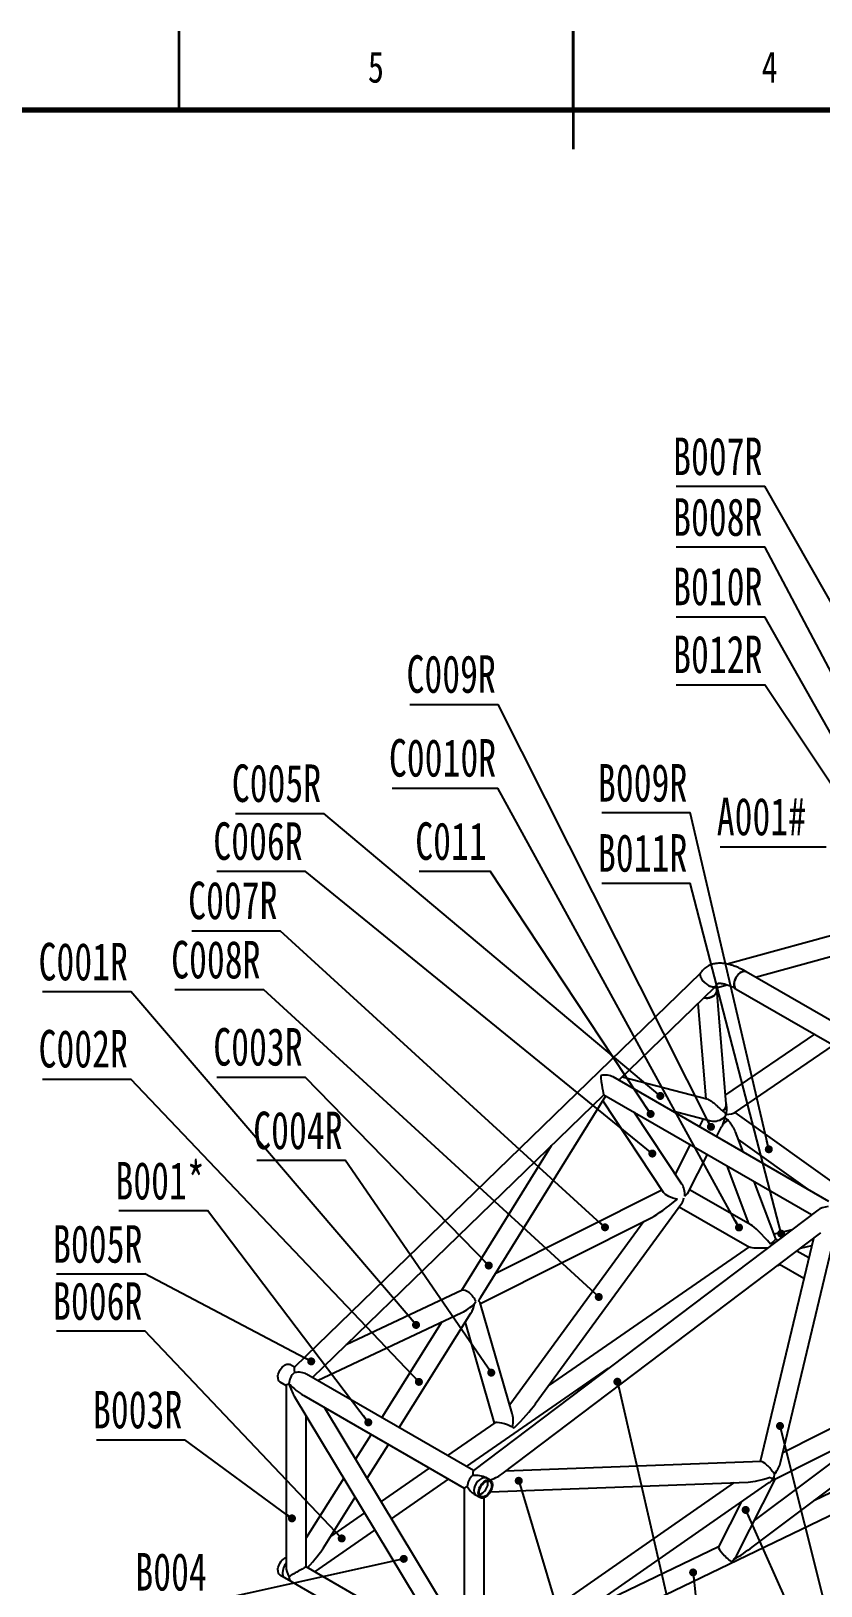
# Model space of a CAD drawing. Header units: millimetres. Extents: x 0 to 420, y 0 to 297.
# Drawn here: x 141.2 to 241.5, y 99.6 to 297 of the extents above; entities that cross this region are included whole.
import ezdxf

# ---------------------------------------------------------------- set-up
doc = ezdxf.new("R2010")
doc.units = ezdxf.units.MM
for name, color, linetype in [('A', 7, 'Continuous'), ('B', 7, 'Continuous'), ('C', 7, 'Continuous')]:
    doc.layers.add(name, color=color, linetype=linetype)
doc.styles.add('SLDTEXTSTYLE1', font='TXT', dxfattribs={"width": 0.7})
doc.styles.add('SLDTEXTSTYLE2', font='TXT', dxfattribs={"width": 0.75})
doc.dimstyles.new('SLDDIMSTYLE0', dxfattribs={"dimtxt": 0.18, "dimasz": 1.016, "dimexe": 0, "dimexo": 0.0625, "dimgap": 0, "dimtad": 0, "dimtih": 1, "dimtoh": 1, "dimdec": 0, "dimrnd": 1e-09, "dimzin": 0, "dimdsep": 46, "dimtxsty": 'Standard', "dimblk1": 'DOT', "dimblk2": 'DOT', "dimsah": 1, "dimcen": 0.09, "dimadec": 0, "dimazin": 0, "dimtfac": 1.016, "dimtdec": 0, "dimtofl": 0, "dimtmove": 0, "dimatfit": 3, "dimldrblk": 'DOT', "dimfxl": 0, "dimfrac": 2, "dimtolj": 1, "dimtzin": 0, "dimarcsym": 0})

# ---------------------------------------------------------------- blocks, each defined once
blk = doc.blocks.new('SW_NOTE_1')
at = {"layer": 'A', "color": 0}
blk.add_line((-13.45, 0), (0, 0), dxfattribs=at)
at = {"layer": 'A', "color": 0, "insert": (-13.88, 6.25), "char_height": 4.762, "attachment_point": 1, "style": 'SLDTEXTSTYLE1'}
blk.add_mtext('A001#', dxfattribs=at)
blk = doc.blocks.new('SW_NOTE_6')
at = {"layer": 'B', "color": 0}
blk.add_line((-11.23, 0), (0, 0), dxfattribs=at)
at = {"layer": 'B', "color": 0, "insert": (-11.68, 6.16), "char_height": 4.762, "attachment_point": 1, "style": 'SLDTEXTSTYLE1'}
blk.add_mtext('B001*', dxfattribs=at)
blk = doc.blocks.new('_DOT')
at = {"color": 0, "linetype": 'ByBlock', "lineweight": -2}
blk.add_line((-0.5, 0), (-1, 0), dxfattribs=at)
at = {"color": 0, "linetype": 'ByBlock', "const_width": 0.5}
blk.add_lwpolyline([(-0.25, 0, 1), (0.25, 0, 1)], format="xyb", close=True, dxfattribs=at)
blk = doc.blocks.new('SW_NOTE_8')
at = {"layer": 'B', "color": 0}
blk.add_line((-11.23, 0), (0, 0), dxfattribs=at)
at = {"layer": 'B', "color": 0, "insert": (-11.68, 6.21), "char_height": 4.762, "attachment_point": 1, "style": 'SLDTEXTSTYLE1'}
blk.add_mtext('B003R', dxfattribs=at)
blk = doc.blocks.new('SW_NOTE_9')
at = {"layer": 'B', "color": 0}
blk.add_line((-9.01, 0), (0, 0), dxfattribs=at)
at = {"layer": 'B', "color": 0, "insert": (-9.41, 6.21), "char_height": 4.762, "attachment_point": 1, "style": 'SLDTEXTSTYLE1'}
blk.add_mtext('B004', dxfattribs=at)
blk = doc.blocks.new('SW_NOTE_12')
at = {"layer": 'B', "color": 0}
blk.add_line((-11.23, 0), (0, 0), dxfattribs=at)
at = {"layer": 'B', "color": 0, "insert": (-11.67, 6.18), "char_height": 4.762, "attachment_point": 1, "style": 'SLDTEXTSTYLE1'}
blk.add_mtext('B005R', dxfattribs=at)
blk = doc.blocks.new('SW_NOTE_14')
at = {"layer": 'B', "color": 0}
blk.add_line((-11.23, 0), (0, 0), dxfattribs=at)
at = {"layer": 'B', "color": 0, "insert": (-11.67, 6.15), "char_height": 4.762, "attachment_point": 1, "style": 'SLDTEXTSTYLE1'}
blk.add_mtext('B006R', dxfattribs=at)
blk = doc.blocks.new('SW_NOTE_22')
at = {"layer": 'B', "color": 0}
blk.add_line((-11.23, 0), (0, 0), dxfattribs=at)
at = {"layer": 'B', "color": 0, "insert": (-11.63, 6.18), "char_height": 4.762, "attachment_point": 1, "style": 'SLDTEXTSTYLE1'}
blk.add_mtext('B007R', dxfattribs=at)
blk = doc.blocks.new('SW_NOTE_23')
at = {"layer": 'B', "color": 0}
blk.add_line((-11.23, 0), (0, 0), dxfattribs=at)
at = {"layer": 'B', "color": 0, "insert": (-11.63, 6.16), "char_height": 4.762, "attachment_point": 1, "style": 'SLDTEXTSTYLE1'}
blk.add_mtext('B008R', dxfattribs=at)
blk = doc.blocks.new('SW_NOTE_24')
at = {"layer": 'B', "color": 0}
blk.add_line((-11.23, 0), (0, 0), dxfattribs=at)
at = {"layer": 'B', "color": 0, "insert": (-11.63, 6.23), "char_height": 4.762, "attachment_point": 1, "style": 'SLDTEXTSTYLE1'}
blk.add_mtext('B010R', dxfattribs=at)
blk = doc.blocks.new('SW_NOTE_25')
at = {"layer": 'B', "color": 0}
blk.add_line((-11.23, 0), (0, 0), dxfattribs=at)
at = {"layer": 'B', "color": 0, "insert": (-11.71, 6.15), "char_height": 4.762, "attachment_point": 1, "style": 'SLDTEXTSTYLE1'}
blk.add_mtext('B009R', dxfattribs=at)
blk = doc.blocks.new('SW_NOTE_26')
at = {"layer": 'B', "color": 0}
blk.add_line((-11.23, 0), (0, 0), dxfattribs=at)
at = {"layer": 'B', "color": 0, "insert": (-11.71, 6.24), "char_height": 4.762, "attachment_point": 1, "style": 'SLDTEXTSTYLE1'}
blk.add_mtext('B011R', dxfattribs=at)
blk = doc.blocks.new('SW_NOTE_27')
at = {"layer": 'B', "color": 0}
blk.add_line((-11.23, 0), (0, 0), dxfattribs=at)
at = {"layer": 'B', "color": 0, "insert": (-11.63, 6.24), "char_height": 4.762, "attachment_point": 1, "style": 'SLDTEXTSTYLE1'}
blk.add_mtext('B012R', dxfattribs=at)
blk = doc.blocks.new('SW_NOTE_46')
at = {"layer": 'C', "color": 0}
blk.add_line((-11.23, 0), (0, 0), dxfattribs=at)
at = {"layer": 'C', "color": 0, "insert": (-11.73, 6.17), "char_height": 4.762, "attachment_point": 1, "style": 'SLDTEXTSTYLE1'}
blk.add_mtext('C001R', dxfattribs=at)
blk = doc.blocks.new('SW_NOTE_47')
at = {"layer": 'C', "color": 0}
blk.add_line((-11.23, 0), (0, 0), dxfattribs=at)
at = {"layer": 'C', "color": 0, "insert": (-11.73, 6.23), "char_height": 4.762, "attachment_point": 1, "style": 'SLDTEXTSTYLE1'}
blk.add_mtext('C002R', dxfattribs=at)
blk = doc.blocks.new('SW_NOTE_48')
at = {"layer": 'C', "color": 0}
blk.add_line((-11.23, 0), (0, 0), dxfattribs=at)
at = {"layer": 'C', "color": 0, "insert": (-11.67, 6.24), "char_height": 4.762, "attachment_point": 1, "style": 'SLDTEXTSTYLE1'}
blk.add_mtext('C003R', dxfattribs=at)
blk = doc.blocks.new('SW_NOTE_49')
at = {"layer": 'C', "color": 0}
blk.add_line((-11.23, 0), (0, 0), dxfattribs=at)
at = {"layer": 'C', "color": 0, "insert": (-11.69, 6.16), "char_height": 4.762, "attachment_point": 1, "style": 'SLDTEXTSTYLE1'}
blk.add_mtext('C004R', dxfattribs=at)
blk = doc.blocks.new('SW_NOTE_50')
at = {"layer": 'C', "color": 0}
blk.add_line((-11.23, 0), (0, 0), dxfattribs=at)
at = {"layer": 'C', "color": 0, "insert": (-11.69, 6.22), "char_height": 4.762, "attachment_point": 1, "style": 'SLDTEXTSTYLE1'}
blk.add_mtext('C005R', dxfattribs=at)
blk = doc.blocks.new('SW_NOTE_51')
at = {"layer": 'C', "color": 0}
blk.add_line((-11.23, 0), (0, 0), dxfattribs=at)
at = {"layer": 'C', "color": 0, "insert": (-11.67, 6.2), "char_height": 4.762, "attachment_point": 1, "style": 'SLDTEXTSTYLE1'}
blk.add_mtext('C006R', dxfattribs=at)
blk = doc.blocks.new('SW_NOTE_52')
at = {"layer": 'C', "color": 0}
blk.add_line((-11.23, 0), (0, 0), dxfattribs=at)
at = {"layer": 'C', "color": 0, "insert": (-11.67, 6.25), "char_height": 4.762, "attachment_point": 1, "style": 'SLDTEXTSTYLE1'}
blk.add_mtext('C007R', dxfattribs=at)
blk = doc.blocks.new('SW_NOTE_53')
at = {"layer": 'C', "color": 0}
blk.add_line((-11.23, 0), (0, 0), dxfattribs=at)
at = {"layer": 'C', "color": 0, "insert": (-11.7, 6.18), "char_height": 4.762, "attachment_point": 1, "style": 'SLDTEXTSTYLE1'}
blk.add_mtext('C008R', dxfattribs=at)
blk = doc.blocks.new('SW_NOTE_54')
at = {"layer": 'C', "color": 0}
blk.add_line((-11.23, 0), (0, 0), dxfattribs=at)
at = {"layer": 'C', "color": 0, "insert": (-11.64, 6.23), "char_height": 4.762, "attachment_point": 1, "style": 'SLDTEXTSTYLE1'}
blk.add_mtext('C009R', dxfattribs=at)
blk = doc.blocks.new('SW_NOTE_55')
at = {"layer": 'C', "color": 0}
blk.add_line((-13.45, 0), (0, 0), dxfattribs=at)
at = {"layer": 'C', "color": 0, "insert": (-13.84, 6.24), "char_height": 4.762, "attachment_point": 1, "style": 'SLDTEXTSTYLE1'}
blk.add_mtext('C0010R', dxfattribs=at)
blk = doc.blocks.new('SW_NOTE_56')
at = {"layer": 'C', "color": 0}
blk.add_line((-9.01, 0), (0, 0), dxfattribs=at)
at = {"layer": 'C', "color": 0, "insert": (-9.49, 6.2), "char_height": 4.762, "attachment_point": 1, "style": 'SLDTEXTSTYLE1'}
blk.add_mtext('C011', dxfattribs=at)

msp = doc.modelspace()

# ---------------------------------------------------------------- linework, layer by layer
at = {"color": 7, "linetype": 'Continuous', "lineweight": 35}
for p, q in [((160, 287), (160, 297)), ((210, 297), (210, 282)), ((210, 287), (210, 297))]:
    msp.add_line(p, q, dxfattribs=at)
at = {"color": 7, "linetype": 'Continuous', "lineweight": 70}
msp.add_line((10, 287), (410, 287), dxfattribs=at)
at = {"color": 7, "linetype": 'Continuous', "lineweight": 25}
for p, q in [((269.16, 189.38), (229.57, 178.55)), ((233.16, 176.9), (267.73, 186.36)), ((226.18, 177.38), (174.62, 127.36)), ((228.17, 175.53), (229.57, 175.92)), ((253.19, 165.34), (231.97, 177.58)), ((215.81, 163.79), (227.94, 175.55)), ((229.45, 160.78), (228.24, 175.34)), ((230.7, 175.38), (251.92, 163.14)), ((225.84, 173.52), (226.85, 161.43)), ((240.63, 169.65), (229.35, 161.95)), ((230.5, 159.65), (243.07, 168.24)), ((242.49, 148.39), (215.07, 164.22)), ((227.13, 161.36), (216.23, 164.19)), ((176.91, 126.05), (213.92, 161.95)), ((213.91, 161.95), (240.29, 146.73)), ((198.3, 136.24), (214.15, 161.81)), ((213.76, 161.18), (221.44, 149.6)), ((222.48, 159.94), (227.48, 158.64)), ((223.82, 150.61), (217.77, 159.73)), ((226.51, 158.89), (226.01, 157.9)), ((244.38, 149.82), (230.57, 159.7)), ((228.21, 156.63), (228.85, 157.88)), ((231.58, 154.69), (230.61, 157.26)), ((230.97, 156.29), (240.02, 149.81)), ((207.22, 155.45), (195.84, 137.1)), ((224.86, 155.63), (222.97, 151.89)), ((224.63, 149.54), (227.07, 154.36)), ((229.52, 152.94), (232.29, 145.61)), ((235.76, 143.64), (233, 150.94)), ((221.27, 149.86), (200.17, 139.27)), ((205.2, 122.7), (223.82, 148.18)), ((232.58, 145.45), (224.8, 149.88)), ((241.06, 147.31), (197.34, 114.23)), ((198.24, 135.45), (219.99, 146.38)), ((223.47, 147.71), (232.41, 142.62)), ((200.98, 113.81), (241.46, 144.43)), ((218.99, 145.88), (201.97, 122.58)), ((237.76, 144.81), (235.52, 144.27)), ((236.33, 115.25), (243.49, 145.22)), ((232.34, 142.66), (206.94, 125.07)), ((240.52, 143.72), (233.75, 115.38)), ((236.01, 143.49), (235.76, 143.64)), ((238.87, 142.47), (240.31, 142.82)), ((236.2, 140.45), (239.31, 138.66)), ((239.93, 141.23), (238.4, 142.11)), ((195.91, 137.13), (181.18, 130.19)), ((177.56, 125.67), (195.89, 134.32)), ((202.28, 121.49), (198.22, 135.52)), ((193.33, 133.11), (185.7, 120.97)), ((187.9, 119.7), (197.03, 134.21)), ((196.29, 133.04), (199.99, 120.27)), ((174.62, 127.37), (174.04, 127.7)), ((197.35, 114.24), (176.17, 126.47)), ((196.48, 114.75), (214.5, 127.22)), ((259.05, 127.77), (236.63, 116.51)), ((172.77, 125.5), (173.55, 125.05)), ((173.55, 125.05), (173.55, 102.02)), ((232.73, 104.52), (261.61, 126.16)), ((235.7, 113.2), (260.18, 125.5)), ((174.6, 123.68), (195.4, 89.16)), ((175.79, 123.76), (196.18, 111.99)), ((266.55, 122.9), (240.58, 110.4)), ((176.09, 102.05), (176.09, 121.22)), ((196.18, 92.8), (178.45, 122.23)), ((199.76, 87.93), (269.38, 121.44)), ((184.35, 118.82), (182.38, 115.7)), ((200.05, 120.3), (194.05, 116.15)), ((248.99, 119.88), (233.01, 107.9)), ((183.85, 113.26), (186.55, 117.55)), ((191.74, 114.55), (185.62, 110.31)), ((233.87, 115.39), (201.43, 114.15)), ((180.87, 113.29), (176.09, 105.69)), ((186.94, 108.13), (194.17, 113.15)), ((230.47, 112.72), (198.72, 90.66)), ((199.5, 113.01), (198.9, 113.35)), ((199.04, 113.27), (198.9, 113.35)), ((199.49, 111.53), (232.23, 112.78)), ((199.97, 88.44), (234.91, 112.71)), ((230.82, 103.58), (235.71, 113.2)), ((178.3, 104.44), (182.33, 110.85)), ((196.18, 111.99), (196.18, 89.92)), ((197.45, 111.26), (198.23, 110.81)), ((197.45, 111.26), (197.66, 111.14)), ((198.72, 89.52), (198.72, 110.8)), ((183.53, 108.87), (179.2, 105.87)), ((231.35, 110.23), (228.46, 104.55)), ((177.19, 101.39), (184.84, 106.69)), ((228.47, 104.57), (211.3, 96.31)), ((172.77, 101.01), (174.18, 100.19)), ((173.34, 100.68), (196.81, 87.13)), ((176.09, 102.02), (176.09, 102.02)), ((193.82, 91.79), (176.1, 102.02))]:
    msp.add_line(p, q, dxfattribs=at)
at = {"color": 7, "linetype": 'Continuous', "lineweight": 25, "flags": 128}
for points in [[(230.7, 175.38), (230.67, 175.41), (230.58, 175.5), (230.51, 175.61), (230.46, 175.76), (230.44, 175.92), (230.45, 176.1), (230.48, 176.29), (230.54, 176.49), (230.62, 176.68), (230.72, 176.87), (230.84, 177.05), (230.97, 177.21), (231.11, 177.35), (231.26, 177.47), (231.42, 177.56), (231.57, 177.62), (231.71, 177.64), (231.84, 177.63), (231.96, 177.59), (231.97, 177.58)], [(231.34, 177.52), (231.19, 177.42), (231.04, 177.29), (230.9, 177.13), (230.78, 176.96), (230.67, 176.78), (230.58, 176.58), (230.51, 176.39), (230.46, 176.19), (230.44, 176.01), (230.45, 175.84), (230.48, 175.68), (230.54, 175.55), (230.62, 175.45), (230.71, 175.38)], [(226.6, 174.25), (226.67, 174.24), (226.88, 174.22), (227.1, 174.22), (227.31, 174.26), (227.51, 174.33), (227.7, 174.42), (227.86, 174.53), (228, 174.67), (228.11, 174.82), (228.19, 174.98), (228.23, 175.15), (228.24, 175.33), (228.24, 175.34)], [(228.24, 175.34), (228.24, 175.24), (228.22, 175.07), (228.16, 174.9), (228.06, 174.74), (227.94, 174.6), (227.78, 174.47), (227.6, 174.37), (227.41, 174.29), (227.2, 174.24), (226.99, 174.22), (226.77, 174.22), (226.6, 174.25)], [(172.51, 126.08), (172.52, 126.27), (172.56, 126.46), (172.62, 126.66), (172.71, 126.85), (172.81, 127.04), (172.93, 127.21), (173.07, 127.37), (173.22, 127.51), (173.37, 127.62), (173.52, 127.7), (173.67, 127.75), (173.81, 127.76), (173.94, 127.74), (174.04, 127.7)], [(197.96, 111.39), (197.98, 111.57), (198.01, 111.76), (198.08, 111.96), (198.16, 112.16), (198.27, 112.34), (198.39, 112.52), (198.53, 112.68), (198.67, 112.81), (198.82, 112.92), (198.97, 113), (199.12, 113.05), (199.26, 113.07), (199.39, 113.05), (199.51, 113), (199.6, 112.92), (199.68, 112.81), (199.73, 112.67), (199.76, 112.51), (199.76, 112.34), (199.73, 112.15), (199.68, 111.95), (199.6, 111.76), (199.51, 111.56), (199.39, 111.38), (199.26, 111.21), (199.12, 111.07), (198.97, 110.94), (198.82, 110.85), (198.67, 110.78), (198.53, 110.75), (198.39, 110.75), (198.27, 110.79), (198.16, 110.85), (198.08, 110.95), (198.01, 111.07), (197.98, 111.22), (197.96, 111.39)], [(198.08, 111.45), (198.09, 111.62), (198.13, 111.8), (198.19, 111.98), (198.27, 112.16), (198.37, 112.33), (198.49, 112.49), (198.62, 112.63), (198.76, 112.74), (198.9, 112.83), (199.04, 112.89), (199.17, 112.92), (199.29, 112.91), (199.4, 112.88), (199.5, 112.81), (199.57, 112.71), (199.62, 112.59), (199.64, 112.44), (199.64, 112.28), (199.62, 112.1), (199.57, 111.92), (199.5, 111.74), (199.4, 111.57), (199.29, 111.4), (199.17, 111.25), (199.04, 111.12), (198.9, 111.02), (198.76, 110.95), (198.62, 110.91), (198.49, 110.89), (198.37, 110.92), (198.27, 110.97), (198.19, 111.05), (198.13, 111.16), (198.09, 111.3), (198.08, 111.45)], [(172.51, 101.59), (172.52, 101.77), (172.56, 101.96), (172.62, 102.16), (172.71, 102.35), (172.81, 102.54), (172.93, 102.72), (173.07, 102.88), (173.22, 103.01), (173.37, 103.12), (173.52, 103.2), (173.55, 103.21)], [(176.09, 102.02), (176.09, 102.02), (176.06, 102.01), (176.01, 101.98), (175.93, 101.93), (175.84, 101.88), (175.72, 101.81), (175.58, 101.73), (175.43, 101.64), (175.26, 101.55), (175.09, 101.45), (174.91, 101.34), (174.73, 101.24), (174.55, 101.13), (174.38, 101.03), (174.21, 100.94), (174.06, 100.85), (173.92, 100.77)]]:
    msp.add_lwpolyline(points, dxfattribs=at)
at = {"color": 7, "linetype": 'Continuous', "lineweight": 25}
for centre, radius, start, end in [((231.71, 177), 0.641, 65.7993, 125.5162), ((228.49, 160.73), 0.963, 299.9613, 2.9551), ((228.45, 160.76), 1.01, 301.3459, 1.4159), ((228.34, 159.8), 1.67, 293.0266, 320.7088), ((228.35, 159.79), 1.66, 293.6342, 320.6042), ((235.09, 141.88), 1.85, 295.5779, 308.3857), ((175.88, 125.18), 1.96, 130.4811, 178.2531), ((173.14, 126.02), 0.641, 174.4799, 234.2079), ((198.54, 112.1), 1.99, 130.7892, 177.0546), ((173.14, 101.53), 0.641, 174.4799, 234.2079), ((174.56, 100.71), 0.641, 174.4799, 234.2079)]:
    msp.add_arc(centre, radius, start, end, dxfattribs=at)
for centre, major_axis, ratio, start_param, end_param in [((213.72, 163.53), (1.72, 0.21), 0.524178, 0.606671, 1.628359), ((213.72, 163.53), (-0.2, 1.58), 0.076294, 0.964125, 3.08403), ((228.36, 159.73), (1.45, 0.65), 0.637468, 3.81083, 5.084583), ((228.36, 159.73), (0.02, 1.38), 0.736978, 4.242225, 4.359193), ((228.36, 159.73), (-0.6, 1.32), 0.644427, 4.107286, 4.321718), ((228.36, 159.73), (2.18, -0.02), 0.132529, 5.206067, 6.095931), ((223.12, 149.37), (-0.1, 1.74), 0.611546, 4.513096, 5.473039), ((223.12, 149.37), (3.69, 3.12), 0.121146, 3.606211, 4.645091), ((223.12, 149.37), (1.73, -0.46), 0.334741, 3.502665, 4.880833), ((223.12, 149.37), (-0.31, 1.46), 0.610242, 3.640087, 4.219282), ((223.12, 149.37), (1.55, 0.47), 0.436438, 5.327824, 5.889182), ((242.58, 146.87), (1.85, 0.11), 0.48642, 1.654489, 2.508793), ((234.73, 142.77), (-2.33, 2.72), 0.108568, 4.699262, 5.99082), ((234.73, 142.77), (2.35, 0.1), 0.104997, 3.307063, 4.707063), ((234.73, 142.77), (1.03, 0.87), 0.035453, 5.005225, 6.270529), ((196.72, 136.11), (-0.874, 0.98), 0.438931, 3.938503, 6.154063), ((196.72, 136.11), (1.78, 1.63), 0.467701, 5.011398, 5.255449), ((196.72, 136.11), (2.14, 1.9), 0.357952, 4.027592, 4.758058), ((196.72, 136.11), (0.33, 2.36), 0.372433, 3.834324, 4.473452), ((196.72, 136.11), (0.64, 1.42), 0.644469, 4.519121, 4.714688), ((196.72, 136.11), (1.49, -0.65), 0.20912, 0.172186, 0.669883), ((174.82, 125.79), (-0.2, 1.58), 0.076294, 0.057563, 0.964125), ((174.82, 125.79), (1.72, 0.21), 0.524178, 0.606671, 1.628359), ((174.82, 125.79), (1.27, 0.73), 0.00007, 2.356154, 3.141633), ((174.82, 125.79), (-0.82, 2.95), 0.32961, 1.655613, 2.271378), ((174.82, 125.79), (2.34, -2.3), 0.305944, 4.627531, 5.413011), ((201.47, 119.74), (4.31, 4.2), 0.131989, 4.824808, 5.61922), ((201.47, 119.74), (0.4, 2.28), 0.363274, 4.778304, 5.646381), ((201.47, 119.74), (1.46, -0.52), 0.219632, 1.024801, 2.984869), ((201.47, 119.74), (-0.895, 0.918), 0.539834, 4.175504, 4.232308), ((201.47, 119.74), (1.39, -0.25), 0.09026, 0.750108, 0.898797), ((234.76, 114.15), (-0.99, 1.21), 0.280679, 4.288151, 6.073384), ((234.76, 114.15), (1.46, 1.84), 0.372792, 4.85661, 5.607588), ((197.45, 112.72), (-0.09, 1.52), 0.126485, 0.083692, 0.937996), ((197.45, 112.72), (1.85, 0.11), 0.48642, 0.6328, 1.654489), ((198.35, 112.2), (0.72, 1.05), 0.605678, 0.048089, 3.189682), ((198.35, 112.2), (0.631, 0.916), 0.605678, 3.699325, 5.782167), ((198.35, 112.2), (0.631, 0.916), 0.605678, 5.782167, 5.906262), ((197.45, 112.72), (3.72, 1.33), 0.120077, 5.246649, 5.918473), ((234.76, 114.15), (3.4, 1.14), 0.22583, 3.799264, 4.712764), ((234.76, 114.15), (1.49, 1.71), 0.519351, 4.260821, 4.505104), ((234.76, 114.15), (0.983, -0.857), 0.370946, 5.277272, 5.675513), ((234.76, 114.15), (-0.32, 1.25), 0.591572, 3.495825, 4.432371), ((234.76, 114.15), (-0.32, 1.25), 0.591572, 3.495825, 4.432371), ((234.76, 114.15), (1.25, 1.24), 0.685708, 4.491975, 4.671482), ((234.76, 114.15), (-0.42, 1.25), 0.393321, 3.500372, 3.770598), ((234.76, 114.15), (1.48, 1.21), 0.342652, 4.92219, 4.984235), ((234.76, 114.15), (1.09, -0.86), 0.312205, 0.895199, 1.018933), ((234.76, 114.15), (-0.942, 0.947), 0.124512, 2.694572, 3.100686), ((197.45, 112.72), (1.27, 0.73), 0.00007, 2.356154, 3.141633), ((197.45, 112.72), (-0.9, 1.56), 0.577335, 1.570756, 2.356235), ((174.82, 101.29), (3.77, 3.93), 0.121566, 4.984435, 5.747178), ((229.41, 103.61), (-0.936, 0.956), 0.18998, 0.064142, 2.661003), ((229.41, 103.61), (1.31, 1.28), 0.64847, 4.648247, 4.832132), ((229.41, 103.61), (5.62, 3.41), 0.167673, 4.78557, 5.239541), ((229.41, 103.61), (1.43, 1.7), 0.539453, 4.758951, 5.119798), ((173.92, 101.81), (0.56, 1.14), 0.523081, 1.215477, 2.318402), ((173.92, 101.81), (0.56, 1.14), 0.523081, 2.318402, 3.103882), ((174.82, 101.29), (-0.9, 1.56), 0.577335, 0.785358, 1.570756), ((174.82, 101.29), (0.62, 2.14), 0.519288, 5.207038, 5.219294)]:
    msp.add_ellipse(centre, major_axis=major_axis, ratio=ratio, start_param=start_param, end_param=end_param, dxfattribs=at)
for points, knots in [([(231.97, 177.58), (231.9, 177.62), (231.7, 177.74), (231.36, 177.91), (230.96, 178.1), (230.57, 178.26), (230.17, 178.4), (229.78, 178.51), (229.39, 178.59), (229.01, 178.64), (228.64, 178.66), (228.3, 178.64), (227.98, 178.6), (227.67, 178.52), (227.38, 178.42), (227.1, 178.28), (226.86, 178.12), (226.63, 177.94), (226.43, 177.73), (226.26, 177.53), (226.18, 177.39), (226.14, 177.33)], [0, 0, 0, 0, 0.030816, 0.090251, 0.150054, 0.210325, 0.271055, 0.332161, 0.393384, 0.454189, 0.513933, 0.571951, 0.62204, 0.675671, 0.727252, 0.777017, 0.825401, 0.872861, 0.919848, 0.966719, 1, 1, 1, 1]), ([(226.15, 177.34), (226.13, 177.3), (226.1, 177.24), (226.12, 177.1), (226.16, 176.97), (226.22, 176.82), (226.32, 176.65), (226.45, 176.47), (226.6, 176.29), (226.76, 176.14), (226.96, 175.97), (227.17, 175.84), (227.36, 175.75), (227.54, 175.69), (227.72, 175.66), (227.92, 175.66), (228.01, 175.7), (228.07, 175.72)], [0, 0, 0, 0, 0.088806, 0.158859, 0.230642, 0.281871, 0.334322, 0.414543, 0.454339, 0.495722, 0.564519, 0.632772, 0.68569, 0.740094, 0.820354, 0.9028, 1, 1, 1, 1]), ([(228.03, 175.68), (228.08, 175.73), (228.19, 175.84), (228.28, 175.96), (228.32, 176.03)], [0, 0, 0, 0, 0.5129006, 1, 1, 1, 1]), ([(228.32, 176.03), (228.32, 176.03), (228.33, 176.05), (228.34, 176.05), (228.35, 176.06), (228.39, 176.08), (228.44, 176.09), (228.52, 176.11), (228.63, 176.12), (228.77, 176.11), (228.93, 176.09), (229.12, 176.05), (229.33, 176), (229.57, 175.92), (229.82, 175.83), (230.09, 175.71), (230.36, 175.57), (230.57, 175.46), (230.69, 175.39), (230.7, 175.38)], [0, 0, 0, 0, 0.064818, 0.146892, 0.219978, 0.285102, 0.344705, 0.401195, 0.460896, 0.518986, 0.576604, 0.634294, 0.692376, 0.751052, 0.810409, 0.870462, 0.931185, 0.989686, 1, 1, 1, 1]), ([(228.17, 175.54), (228.16, 175.53), (228.11, 175.52), (228.02, 175.53), (227.94, 175.55), (227.94, 175.55)], [0, 0, 0, 0, 0.213929, 0.950876, 1, 1, 1, 1]), ([(228.24, 175.34), (228.24, 175.38), (228.23, 175.45), (228.23, 175.52), (228.23, 175.55)], [0, 0, 0, 0, 0.472311, 1, 1, 1, 1]), ([(227.13, 161.35), (227.14, 161.35), (227.17, 161.35), (227.25, 161.32), (227.36, 161.26), (227.5, 161.17), (227.65, 161.07), (227.79, 160.97), (227.93, 160.85), (228.08, 160.71), (228.29, 160.53), (228.52, 160.31), (228.75, 160.08), (228.9, 159.96), (228.97, 159.9)], [0, 0, 0, 0, 0.011243, 0.056466, 0.10204, 0.142407, 0.203821, 0.260315, 0.318128, 0.404983, 0.49194, 0.670104, 0.834579, 1, 1, 1, 1]), ([(229.36, 159.31), (229.36, 159.31), (229.4, 159.41), (229.47, 159.62), (229.52, 159.91), (229.53, 160.18), (229.51, 160.34), (229.5, 160.42)], [0, 0, 0, 0, 0.002027, 0.281238, 0.567968, 0.795414, 1, 1, 1, 1]), ([(229.5, 160.41), (229.49, 160.48), (229.47, 160.61), (229.45, 160.73), (229.45, 160.78)], [0, 0, 0, 0, 0.5576138, 1, 1, 1, 1]), ([(229.02, 158.27), (228.98, 158.18), (228.93, 158.05), (228.87, 157.93), (228.84, 157.88)], [0, 0, 0, 0, 0.65407, 1, 1, 1, 1]), ([(229.31, 159.26), (229.3, 159.23), (229.3, 159.21), (229.29, 159.17), (229.28, 159.15), (229.27, 159.09), (229.26, 159.04), (229.22, 158.92), (229.2, 158.83), (229.13, 158.59), (229.08, 158.43), (229.02, 158.27)], [0, 0, 0, 0, 0.0625, 0.0625, 0.125, 0.125, 0.25, 0.25, 0.5, 0.5, 1, 1, 1, 1]), ([(230.62, 157.21), (230.61, 157.24), (230.57, 157.37), (230.44, 157.62), (230.26, 157.95), (230.02, 158.3), (229.79, 158.62), (229.55, 158.83), (229.38, 158.91), (229.26, 158.89), (229.21, 158.88)], [0, 0, 0, 0, 0.048614, 0.215632, 0.385776, 0.555934, 0.764357, 0.882639, 0.954672, 1, 1, 1, 1]), ([(229.27, 159.1), (229.29, 159.13), (229.32, 159.16), (229.36, 159.23), (229.38, 159.26), (229.4, 159.29)], [0, 0, 0, 0, 0.5, 0.5, 1, 1, 1, 1]), ([(229.39, 159.31), (229.38, 159.31), (229.37, 159.31), (229.36, 159.31), (229.36, 159.31)], [0, 0, 0, 0, 0.953726, 1, 1, 1, 1])]:
    msp.add_open_spline(points, degree=3, knots=knots, dxfattribs=at)
msp.add_open_spline([(228.97, 159.9), (229.11, 159.79), (229.24, 159.69), (229.37, 159.58)], degree=3, dxfattribs=at)

# ---------------------------------------------------------------- block references
at = {"layer": 'A'}
msp.add_blockref('SW_NOTE_1', (242.12, 193.41), dxfattribs=at)
at = {"layer": 'B'}
for name, p in [('SW_NOTE_22', (234.33, 239.21)), ('SW_NOTE_23', (234.33, 231.52)), ('SW_NOTE_24', (234.33, 222.64)), ('SW_NOTE_27', (234.33, 214.01)), ('SW_NOTE_25', (224.87, 197.79)), ('SW_NOTE_26', (224.87, 188.8)), ('SW_NOTE_6', (163.57, 147.26)), ('SW_NOTE_12', (155.64, 139.21)), ('SW_NOTE_14', (155.64, 131.99)), ('SW_NOTE_8', (160.72, 118.15)), ('SW_NOTE_9', (163.83, 97.56))]:
    msp.add_blockref(name, p, dxfattribs=at)
at = {"layer": 'C'}
for name, p in [('SW_NOTE_54', (200.49, 211.52)), ('SW_NOTE_55', (200.46, 200.87)), ('SW_NOTE_50', (178.36, 197.67)), ('SW_NOTE_51', (175.99, 190.34)), ('SW_NOTE_56', (199.45, 190.34)), ('SW_NOTE_52', (172.8, 182.76)), ('SW_NOTE_46', (153.86, 175.07)), ('SW_NOTE_53', (170.67, 175.31)), ('SW_NOTE_47', (153.86, 163.95)), ('SW_NOTE_48', (175.99, 164.18)), ('SW_NOTE_49', (181.08, 153.65))]:
    msp.add_blockref(name, p, dxfattribs=at)

# ---------------------------------------------------------------- texts
at = {"color": 7, "linetype": 'Continuous', "lineweight": 0, "char_height": 3.97, "attachment_point": 2, "style": 'SLDTEXTSTYLE2'}
for s, insert in [('5', (184.96, 294.43)), ('4', (234.96, 294.43))]:
    msp.add_mtext(s, dxfattribs=dict(at, insert=insert))

# ---------------------------------------------------------------- leaders
at = {"layer": 'B'}
for points in [[(263.94, 187.21), (234.33, 239.21)], [(260.47, 182.05), (234.33, 231.52)], [(262.25, 173.21), (234.33, 222.64)], [(269.52, 161.33), (234.33, 214.01)], [(234.85, 155.03), (224.87, 197.79)], [(236.42, 144.32), (224.87, 188.8)], [(184, 120.36), (163.57, 147.26)], [(176.75, 128.1), (155.64, 139.21)], [(180.62, 105.62), (155.64, 131.99)], [(215.62, 125.52), (226.84, 76.85)], [(174.3, 108.17), (160.72, 118.15)], [(188.5, 103.03), (163.83, 97.56)], [(225.24, 101.3), (226.84, 86.31)]]:
    msp.add_leader(points, dimstyle='SLDDIMSTYLE0', dxfattribs=at)
at = {"layer": 'C'}
for points in [[(227.5, 157.88), (200.49, 211.52)], [(231.06, 145.1), (200.46, 200.87)], [(221.07, 161.8), (178.36, 197.67)], [(220.06, 154.49), (175.99, 190.34)], [(219.84, 159.52), (199.45, 190.34)], [(214.05, 145.12), (172.8, 182.76)], [(190.06, 132.73), (153.86, 175.07)], [(213.26, 136.28), (170.67, 175.31)], [(190.42, 125.5), (153.86, 163.95)], [(199.29, 140.27), (175.99, 164.18)], [(199.61, 126.67), (181.08, 153.65)], [(236.27, 119.9), (244.71, 86.31)], [(203.1, 112.94), (211.1, 86.31)], [(231.91, 109.24), (246.36, 76.85)]]:
    msp.add_leader(points, dimstyle='SLDDIMSTYLE0', dxfattribs=at)

doc.saveas('drawing.dxf')
